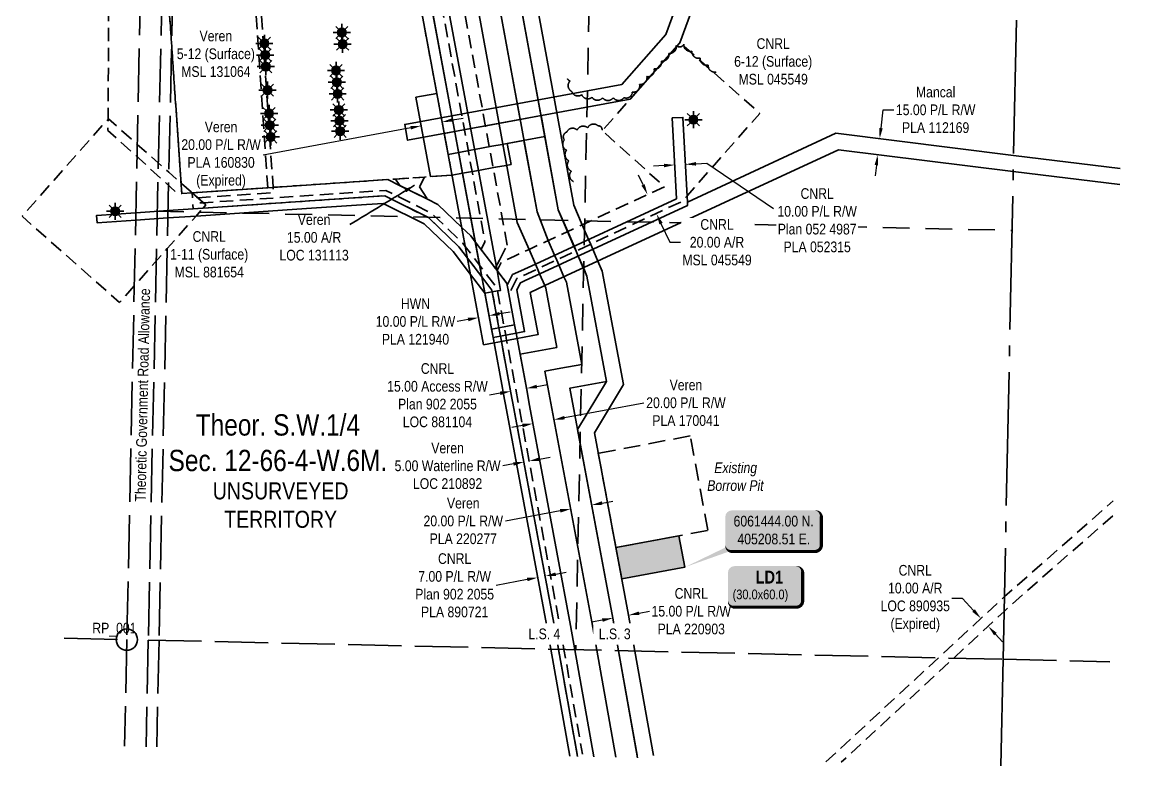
# Model space of a CAD drawing. Extents: x 403584 to 407532, y 6061258 to 6064935.
# Drawn here: x 404588 to 405623, y 6061258 to 6061955 of the extents above; entities that cross this region are included whole.
import ezdxf

# ---------------------------------------------------------------- set-up
doc = ezdxf.new("R2010")
doc.units = 0
doc.header["$LTSCALE"] = 5
doc.header["$PDSIZE"] = 0.5
for name, pattern in [('0', [1, 1, 0]), ('foc-ACCESSROAD', [3.75, 2.5, -1.25]), ('foc-LSD', [8, 5, -3]), ('foc-QUARTERLINE', [33, 25, -3, 2, -3]), ('foc-UNSURVEYED', [12.5, 10, -2.5]), ('HIDDEN2', [4.7625, 3.175, -1.5875])]:
    doc.linetypes.add(name, pattern=pattern)
doc.layers.get('Defpoints').update_dxf_attribs({"color": 9})
for name, color, linetype in [('35', 37, 'Continuous'), ('C-AR', 13, 'foc-ACCESSROAD'), ('C-RW', 13, 'Continuous'), ('C-SYMBOL', 7, 'Continuous'), ('C-WS', 13, 'foc-ACCESSROAD'), ('DETAIL-T', 7, 'Continuous'), ('F-AR', 190, 'foc-ACCESSROAD'), ('F-RW', 190, 'Continuous'), ('F-WS', 190, 'foc-ACCESSROAD'), ('F-WS-S', 8, 'Continuous'), ('L-QSEC', 8, 'foc-QUARTERLINE'), ('L-ROAD-T', 7, 'Continuous'), ('L-SECTION-LSD', 7, 'foc-LSD'), ('L-UNS-T', 3, 'Continuous'), ('L-USEC', 7, 'foc-UNSURVEYED'), ('P-TEMP-BLOCKS', 250, 'Continuous'), ('P-TEMP-H', 41, 'Continuous'), ('P-TEMP_LOG DECK', 46, 'Continuous'), ('T-BUSH', 110, '0'), ('T-EXISTING RTF', 220, 'HIDDEN2'), ('T-EXISTING RTF-T', 220, 'Continuous')]:
    doc.layers.add(name, color=color, linetype=linetype)
for name, color, linetype, lineweight in [('C-AR-T', 13, 'Continuous', 9), ('C-RW-T', 13, 'Continuous', 9), ('F-AR-T', 190, 'Continuous', 9), ('F-RW-T', 190, 'Continuous', 9), ('F-WS-T', 190, 'Continuous', 9)]:
    doc.layers.add(name, color=color, linetype=linetype, lineweight=lineweight)
doc.styles.add('100L', font='ARIALN.TTF', dxfattribs={"height": 11})
doc.styles.add('175L', font='ARIALN.TTF', dxfattribs={"height": 20})
doc.styles.add('80', font='ARIALN.TTF', dxfattribs={"height": 10})
doc.styles.add('80CG', font='ARIALN.TTF', dxfattribs={"height": 10})
doc.styles.add('80L', font='ARIALN.TTF', dxfattribs={"height": 10})
doc.styles.add('BOLD', font='ARIALNB.TTF')
doc.dimstyles.new('Compass 5 000', dxfattribs={"dimscale": 5, "dimtxt": 9, "dimasz": 2, "dimexe": 0.2, "dimexo": 0.0625, "dimgap": 0.5, "dimtad": 0, "dimtih": 1, "dimtoh": 1, "dimzin": 0, "dimdsep": 46, "dimtxsty": '80CG', "dimcen": 0.1, "dimse1": 1, "dimse2": 1, "dimclrd": 256, "dimclrt": 256, "dimaunit": 1, "dimadec": 4, "dimazin": 0, "dimtfac": 0.06, "dimtofl": 0, "dimtmove": 0, "dimatfit": 1, "dimfxl": 0.2, "dimtolj": 1, "dimtzin": 0, "dimlwd": -1, "dimarcsym": 0})

# ---------------------------------------------------------------- blocks, each defined once
blk = doc.blocks.new('*D362')
at = {"layer": 'C-RW-T', "transparency": 16777216}
for p, q in [((405072.5, 6061545.4), (405082.4, 6061547.2)), ((405048, 6061540.8), (405038.1, 6061539))]:
    blk.add_line(p, q, dxfattribs=at)
for points in [[(405072.2, 6061547), (405072.9, 6061543.7), (405062.7, 6061543.5)], [(405047.7, 6061542.4), (405048.3, 6061539.1), (405057.8, 6061542.6)]]:
    blk.add_solid(points, dxfattribs=at)
at = {"layer": 'Defpoints', "color": 0, "transparency": 16777216}
for p in [(405057.8, 6061542.6), (405062.8, 6061515.6), (405067.7, 6061516.5)]:
    blk.add_point(p, dxfattribs=at)
at = {"layer": 'C-RW-T', "transparency": 16777216, "insert": (404986.3, 6061539), "char_height": 10, "attachment_point": 5, "style": '80CG'}
blk.add_mtext('\\A1;Veren\\P5.00 Waterline R/W\\PLOC 210892', dxfattribs=at)
blk = doc.blocks.new('*D363')
at = {"layer": 'C-RW-T', "transparency": 16777216}
for p, q in [((404951.7, 6061856), (404813.6, 6061830.3)), ((404991, 6061863.3), (405000.8, 6061865.1))]:
    blk.add_line(p, q, dxfattribs=at)
for points in [[(404951.4, 6061857.6), (404952, 6061854.3), (404961.6, 6061857.8)], [(404990.7, 6061864.9), (404991.3, 6061861.6), (404981.2, 6061861.4)]]:
    blk.add_solid(points, dxfattribs=at)
at = {"layer": 'Defpoints', "color": 0, "transparency": 16777216}
for p in [(404960.9, 6061861.2), (404961.6, 6061857.8), (404980.6, 6061864.8)]:
    blk.add_point(p, dxfattribs=at)
at = {"layer": 'C-RW-T', "transparency": 16777216, "insert": (404774, 6061830.3), "char_height": 10, "attachment_point": 5, "style": '80CG'}
blk.add_mtext('\\A1;Veren\\P20.00 P/L R/W\\PPLA 160830\\P(Expired)', dxfattribs=at)
blk = doc.blocks.new('*D364')
at = {"layer": 'C-RW-T', "transparency": 16777216}
for p, q in [((405131.2, 6061504.1), (405141.1, 6061506)), ((405091.9, 6061496.8), (405040.6, 6061487.3))]:
    blk.add_line(p, q, dxfattribs=at)
for points in [[(405130.9, 6061505.8), (405131.5, 6061502.5), (405121.4, 6061502.3)], [(405091.6, 6061498.5), (405092.2, 6061495.2), (405101.8, 6061498.6)]]:
    blk.add_solid(points, dxfattribs=at)
at = {"layer": 'Defpoints', "color": 0, "transparency": 16777216}
for p in [(405121.4, 6061502.3), (405138, 6061413.3), (405118.3, 6061409.6)]:
    blk.add_point(p, dxfattribs=at)
at = {"layer": 'C-RW-T', "transparency": 16777216, "insert": (405001, 6061487.3), "char_height": 10, "attachment_point": 5, "style": '80CG'}
blk.add_mtext('\\A1;Veren\\P20.00 P/L R/W\\PPLA 220277', dxfattribs=at)
blk = doc.blocks.new('*D365')
at = {"layer": 'C-RW-T', "transparency": 16777216}
for p, q in [((405095.9, 6061584.2), (405170.2, 6061598.1)), ((405056.4, 6061576.8), (405046.6, 6061574.9))]:
    blk.add_line(p, q, dxfattribs=at)
for points in [[(405056.1, 6061578.4), (405056.7, 6061575.1), (405066.2, 6061578.6)], [(405095.6, 6061585.8), (405096.2, 6061582.5), (405086, 6061582.3)]]:
    blk.add_solid(points, dxfattribs=at)
at = {"layer": 'Defpoints', "color": 0, "transparency": 16777216}
for p in [(405086, 6061582.3), (405110.1, 6061453.7), (405090.3, 6061450)]:
    blk.add_point(p, dxfattribs=at)
at = {"layer": 'C-RW-T', "transparency": 16777216, "insert": (405209.7, 6061598.1), "char_height": 10, "attachment_point": 5, "style": '80CG'}
blk.add_mtext('\\A1;Veren\\P20.00 P/L R/W\\PPLA 170041', dxfattribs=at)
blk = doc.blocks.new('*D369')
at = {"layer": 'Defpoints', "color": 0, "transparency": 16777216}
for p in [(405195, 6061803.2), (405203.4, 6061785.1), (405182.1, 6061775.2)]:
    blk.add_point(p, dxfattribs=at)
at = {"layer": 'F-AR-T', "transparency": 16777216}
for p, q in [((405169.5, 6061802.4), (405165.3, 6061811.5)), ((405186.3, 6061766.1), (405194.5, 6061748.6)), ((405194.5, 6061748.6), (405204.5, 6061748.6))]:
    blk.add_line(p, q, dxfattribs=at)
for points in [[(405171, 6061803.1), (405168, 6061801.7), (405173.7, 6061793.3)], [(405187.9, 6061766.8), (405184.8, 6061765.4), (405182.1, 6061775.2)]]:
    blk.add_solid(points, dxfattribs=at)
at = {"layer": 'F-AR-T', "transparency": 16777216, "insert": (405238.8, 6061748.6), "char_height": 10, "attachment_point": 5, "style": '80CG', "bg_fill": 3, "box_fill_scale": 1.1, "bg_fill_color": 256, "bg_fill_true_color": 13158600, "bg_fill_transparency": 0}
blk.add_mtext('\\A1;CNRL\\P20.00 A/R\\PMSL 045549', dxfattribs=at)
blk = doc.blocks.new('*D370')
at = {"layer": 'Defpoints', "color": 0, "transparency": 16777216}
for p in [(405060.2, 6061611.6), (405049, 6061589.6), (405063.8, 6061592.3)]:
    blk.add_point(p, dxfattribs=at)
at = {"layer": 'F-AR-T', "transparency": 16777216}
for p, q in [((405070, 6061613.5), (405079.8, 6061615.3)), ((405035.6, 6061607), (405025.7, 6061605.2))]:
    blk.add_line(p, q, dxfattribs=at)
for points in [[(405035.3, 6061608.7), (405035.9, 6061605.4), (405045.4, 6061608.9)], [(405069.7, 6061615.1), (405070.3, 6061611.8), (405060.2, 6061611.6)]]:
    blk.add_solid(points, dxfattribs=at)
at = {"layer": 'F-AR-T', "transparency": 16777216, "insert": (404976.8, 6061605.2), "char_height": 10, "attachment_point": 5, "style": '80CG'}
blk.add_mtext('\\A1;CNRL\\P15.00 Access R/W\\PPlan 902 2055\\PLOC 881104', dxfattribs=at)
blk = doc.blocks.new('*D371')
at = {"layer": 'Defpoints', "color": 0, "transparency": 16777216}
for p in [(405486.1, 6061396), (405472, 6061382.9), (405478.8, 6061375.6)]:
    blk.add_point(p, dxfattribs=at)
at = {"layer": 'F-AR-T', "transparency": 16777216}
for p, q in [((405468.9, 6061414.6), (405458.9, 6061414.6)), ((405479.3, 6061403.3), (405468.9, 6061414.6)), ((405499.7, 6061381.3), (405506.5, 6061374))]:
    blk.add_line(p, q, dxfattribs=at)
for points in [[(405480.5, 6061404.5), (405478.1, 6061402.2), (405486.1, 6061396)], [(405500.9, 6061382.5), (405498.5, 6061380.2), (405492.9, 6061388.7)]]:
    blk.add_solid(points, dxfattribs=at)
at = {"layer": 'F-AR-T', "transparency": 16777216, "insert": (405424.6, 6061414.6), "char_height": 10, "attachment_point": 5, "style": '80CG'}
blk.add_mtext('\\A1;CNRL\\P10.00 A/R\\PLOC 890935\\P(Expired)', dxfattribs=at)
blk = doc.blocks.new('*D372')
at = {"layer": 'Defpoints', "color": 0, "transparency": 16777216}
for p in [(405412.4, 6061843.1), (405389.4, 6061830.8), (405410.6, 6061828.2)]:
    blk.add_point(p, dxfattribs=at)
at = {"layer": 'F-RW-T', "transparency": 16777216}
for p, q in [((405392.5, 6061855.6), (405394.6, 6061872.7)), ((405394.6, 6061872.7), (405404.6, 6061872.7)), ((405388.2, 6061820.9), (405386.9, 6061811))]:
    blk.add_line(p, q, dxfattribs=at)
for points in [[(405390.8, 6061855.8), (405394.1, 6061855.4), (405391.2, 6061845.7)], [(405386.5, 6061821.1), (405389.8, 6061820.7), (405389.4, 6061830.8)]]:
    blk.add_solid(points, dxfattribs=at)
at = {"layer": 'F-RW-T', "transparency": 16777216, "insert": (405443.7, 6061872.7), "char_height": 10, "attachment_point": 5, "style": '80CG'}
blk.add_mtext('\\A1;Mancal\\P15.00 P/L R/W\\PPLA 112169', dxfattribs=at)
blk = doc.blocks.new('*D373')
at = {"layer": 'Defpoints', "color": 0, "transparency": 16777216}
for p in [(405060.7, 6061488.8), (405067.6, 6061490.1), (405070.8, 6061434.3)]:
    blk.add_point(p, dxfattribs=at)
at = {"layer": 'F-RW-T', "transparency": 16777216}
for p, q in [((405061, 6061432.5), (405031.7, 6061427)), ((405087.6, 6061437.5), (405097.4, 6061439.3))]:
    blk.add_line(p, q, dxfattribs=at)
for points in [[(405060.7, 6061434.1), (405061.3, 6061430.9), (405070.8, 6061434.3)], [(405087.3, 6061439.1), (405087.9, 6061435.8), (405077.7, 6061435.6)]]:
    blk.add_solid(points, dxfattribs=at)
at = {"layer": 'F-RW-T', "transparency": 16777216, "insert": (404992.9, 6061427), "char_height": 10, "attachment_point": 5, "style": '80CG'}
blk.add_mtext('\\A1;CNRL\\P7.00 P/L R/W\\PPlan 902 2055\\PPLA 890721', dxfattribs=at)
blk = doc.blocks.new('*D375')
at = {"layer": 'Defpoints', "color": 0, "transparency": 16777216}
for p in [(405139.6, 6061404.5), (405154.4, 6061407.2), (405155.9, 6061399)]:
    blk.add_point(p, dxfattribs=at)
at = {"layer": 'F-RW-T', "transparency": 16777216}
for p, q in [((405165.7, 6061400.9), (405175.6, 6061402.7)), ((405131.3, 6061394.4), (405121.5, 6061392.6))]:
    blk.add_line(p, q, dxfattribs=at)
for points in [[(405165.4, 6061402.5), (405166.1, 6061399.2), (405155.9, 6061399)], [(405131, 6061396.1), (405131.7, 6061392.8), (405141.2, 6061396.3)]]:
    blk.add_solid(points, dxfattribs=at)
at = {"layer": 'F-RW-T', "transparency": 16777216, "insert": (405214.7, 6061402.7), "char_height": 10, "attachment_point": 5, "style": '80CG'}
blk.add_mtext('\\A1;CNRL\\P15.00 P/L R/W\\PPLA 220903', dxfattribs=at)
blk = doc.blocks.new('*D376')
at = {"layer": 'Defpoints', "color": 0, "transparency": 16777216}
for p in [(405013.6, 6061687), (405023.5, 6061688.8), (405015.3, 6061678)]:
    blk.add_point(p, dxfattribs=at)
at = {"layer": 'F-RW-T', "transparency": 16777216}
for p, q in [((405035, 6061681.7), (405044.8, 6061683.5)), ((405005.5, 6061676.2), (404995.3, 6061674.3))]:
    blk.add_line(p, q, dxfattribs=at)
for points in [[(405034.7, 6061683.3), (405035.3, 6061680), (405025.1, 6061679.8)], [(405005.2, 6061677.8), (405005.8, 6061674.5), (405015.3, 6061678)]]:
    blk.add_solid(points, dxfattribs=at)
at = {"layer": 'F-RW-T', "transparency": 16777216, "insert": (404956.2, 6061674.3), "char_height": 10, "attachment_point": 5, "style": '80CG'}
blk.add_mtext('\\A1;HWN\\P10.00 P/L R/W\\PPLA 121940', dxfattribs=at)
blk = doc.blocks.new('GAS')
h = blk.add_hatch(color=255)
h.dxf.hatch_style = 1
edge = h.paths.add_edge_path()
edge.add_arc((0, 0), 0.9, 0, 360)
for p, q in [((-0.81, 0), (-1.62, 0)), ((-0.57, 0.57), (-1.14, 1.14)), ((0, 0.81), (0, 1.62)), ((0.57, 0.57), (1.14, 1.14)), ((1.62, 0), (0.81, 0)), ((-0.57, -0.57), (-1.14, -1.14)), ((0, -0.81), (0, -1.62)), ((1.14, -1.14), (0.57, -0.57))]:
    blk.add_line(p, q)
blk.add_circle((0, 0), 0.8)
blk = doc.blocks.new('*U503')
at = {"true_color": 0xff8aff}
h = blk.add_hatch(color=211, dxfattribs=at)
edge = h.paths.add_edge_path()
edge.add_line((-29, -20), (29, -20))
edge.add_arc((29, -14), 6, 270, 360)
edge.add_line((35, -14), (35, 12.5))
edge.add_arc((29, 12.5), 6, 0, 90)
edge.add_line((29, 18.5), (-29, 18.5))
edge.add_arc((-29, 12.5), 6, 90, 180)
edge.add_line((-35, 12.5), (-35, -14))
edge.add_arc((-29, -14), 6, 180, 270)
at = {"color": 250, "flags": 128}
blk.add_lwpolyline([(-29, -20, 3, 3, 0), (29, -20, 3, 3, 0.414214), (35, -14, 3, 3, 0), (35, 12.5, 3, 0, 0.414214), (29, 18.5, 0, 0, 0), (-29, 18.5, 0, 0, 0.414214), (-35, 12.5, 0, 0, 0), (-35, -14, 0, 3, 0.414214)], format="xyseb", close=True, dxfattribs=at)
at = {"flags": 128}
blk.add_lwpolyline([(-25.2, -7, 0, 7.5, 0), (0, 0, 0, 0, 0)], format="xyseb", dxfattribs=at)
at = {"color": 250}
for tag, p, height, style in [('TEMP_AREA_W1_001', (-9.2, 2.2), 12, 'BOLD'), ('ENTER_TEXT_001', (-30.7, -12.5), 9, '80')]:
    blk.add_attdef(tag, p, '', height=height, dxfattribs=dict(at, style=style))
blk = doc.blocks.new('*U505')
h = blk.add_hatch(color=254)
edge = h.paths.add_edge_path()
edge.add_line((-39, -20), (39, -20))
edge.add_arc((39, -14), 6, 270, 360)
edge.add_line((45, -14), (45, 12.5))
edge.add_arc((39, 12.5), 6, 0, 90)
edge.add_line((39, 18.5), (-39, 18.5))
edge.add_arc((-39, 12.5), 6, 90, 180)
edge.add_line((-45, 12.5), (-45, -14))
edge.add_arc((-39, -14), 6, 180, 270)
at = {"color": 1, "flags": 128}
blk.add_lwpolyline([(-39, -20, 3, 3, 0), (39, -20, 3, 3, 0.414214), (45, -14, 3, 3, 0), (45, 12.5, 3, 0, 0.414214), (39, 18.5, 0, 0, 0), (-39, 18.5, 0, 0, 0.414214), (-45, 12.5, 0, 0, 0), (-45, -14, 0, 3, 0.414214)], format="xyseb", close=True, dxfattribs=at)
blk.add_lwpolyline([(-83.1, -34.8, 0, 10, 0), (0, 0, 5, 5, 0)], format="xyseb", dxfattribs=at)
at = {"color": 1, "style": '80'}
blk.add_attdef('ENTER_TEXT_001', (-36, -5), '', height=10, dxfattribs=at)

msp = doc.modelspace()

# ---------------------------------------------------------------- hatches: boundary and pattern name
at = {"layer": 'P-TEMP-H', "linetype": 'ByBlock'}
h = msp.add_hatch(color=256, dxfattribs=at)
h.dxf.hatch_style = 1
h.paths.add_polyline_path([(405202.997, 6061473.476), (405208.513, 6061444), (405149.561, 6061432.969), (405144.045, 6061462.445)])

# ---------------------------------------------------------------- linework, layer by layer
at = {"layer": '35', "color": 3}
msp.add_circle((404685.685, 6061376.144), 9.996, dxfattribs=at)
at = {"layer": 'C-AR', "flags": 128}
for points in [[(404618.216, 6062439.301), (404650.824, 6062391.109), (404828.303, 6062183.803), (404886.464, 6062115.866), (404939.234, 6062054.227), (404937.74, 6062040.599), (404965.988, 6062007.603), (404961.918, 6062003.057), (404960.3, 6062001.249), (404962.401, 6061989.948), (404957.373, 6061989.605), (404810.596, 6061979.631), (404822.8, 6061800.11), (404823.139, 6061795.127), (404752.135, 6061790.273), (404752.487, 6061785.328), (404757.333, 6061785.657), (404928.373, 6061797.256), (404971.235, 6061775.885), (405000.56, 6061747.825), (405002.896, 6061744.75), (405016.357, 6061727.032), (405032.512, 6061705.768), (405033.034, 6061702.964), (405039.284, 6061669.388), (405040.747, 6061661.528), (405041.664, 6061656.603), (405091.747, 6061387.589), (405095.387, 6061366.913), (405112.677, 6061268.726)], [(405107.586, 6061268.822), (405090.291, 6061367.028), (405086.83, 6061386.696), (405048.447, 6061592.863), (405045.702, 6061607.608), (405036.752, 6061655.687), (405035.835, 6061660.613), (405034.372, 6061668.473), (405028.121, 6061702.051), (405027.817, 6061703.686), (405018.391, 6061716.092), (405004.923, 6061733.82), (404996.821, 6061744.485), (404968.329, 6061771.748), (404927.36, 6061792.177), (404911.853, 6061791.125), (404757.135, 6061780.632), (404747.84, 6061780.002), (404746.82, 6061794.959), (404817.813, 6061799.773), (404805.27, 6061984.276), (404940.853, 6061993.489), (404951.442, 6061994.209), (404956.458, 6061994.549), (404954.923, 6062002.824), (404959.336, 6062007.688), (404932.742, 6062038.751), (404932.786, 6062054.071), (404824.488, 6062180.574)]]:
    msp.add_lwpolyline(points, dxfattribs=at)
at = {"layer": 'C-AR'}
msp.add_lwpolyline([(404967.406, 6061788.96), (404941.384, 6061801.937), (404937.594, 6061807.899), (404964.587, 6061809.729), (404959.985, 6061800.633), (404967.406, 6061788.96)], close=True, dxfattribs=at)
at = {"layer": 'C-RW'}
for points in [[(405622.576, 6062737.082), (405478.788, 6062684.367), (405204.08, 6061935.631), (405157.473, 6061882.84), (404948.813, 6061844.283), (404946.089, 6061859.027), (405149.658, 6061896.643), (405190.974, 6061943.442), (405467.104, 6062696.053), (405622.955, 6062753.191)], [(405047.74, 6062009.964), (405077.469, 6061847.757), (405057.122, 6061843.993), (405042.15, 6061841.221), (405037.499, 6061840.358), (405027.683, 6061838.542), (405011.495, 6061835.544), (405008.019, 6061834.9), (404996.684, 6061832.8), (404986.849, 6061830.979), (404983.19, 6061850.635), (404993.03, 6061852.45), (405004.42, 6061854.555), (405007.835, 6061855.186), (405024.085, 6061858.19), (405033.886, 6061860.002), (405054.211, 6061863.758), (405028.589, 6062003.664)], [(405028.589, 6062003.664), (405070.145, 6061777.075), (405080.692, 6061750.293), (405086.649, 6061736.501), (405088.624, 6061731.929), (405090.614, 6061727.323), (405095.373, 6061716.305), (405097.638, 6061711.062), (405111.957, 6061634.097), (405092.281, 6061630.44), (405077.549, 6061627.698), (405121.492, 6061392.767), (405126.176, 6061366.22), (405143.893, 6061265.857)], [(405123.251, 6061266.321), (405105.576, 6061366.683), (405101.565, 6061389.47), (405063.191, 6061595.598), (405060.446, 6061610.343), (405054.236, 6061643.705), (405088.634, 6061650.098), (405078.312, 6061705.643), (405077.336, 6061707.944), (405072.583, 6061718.952), (405070.557, 6061723.556), (405068.574, 6061728.117), (405062.605, 6061741.897), (405051.644, 6061767.126), (405009.897, 6061994.759)], [(405143.894, 6061265.857), (405126.177, 6061366.22), (405121.492, 6061392.767), (405077.549, 6061627.698), (405092.281, 6061630.439), (405111.957, 6061634.097), (405097.638, 6061711.062), (405095.372, 6061716.306), (405090.614, 6061727.323), (405088.624, 6061731.929), (405086.649, 6061736.501), (405080.692, 6061750.293), (405070.099, 6061777.068), (405057.81, 6061844.12), (405042.149, 6061841.223), (405037.497, 6061840.359), (405027.683, 6061838.543), (405011.494, 6061835.545), (405008.019, 6061834.901), (404996.685, 6061832.801), (404986.849, 6061830.979), (404983.191, 6061850.635), (404993.03, 6061852.452), (405004.42, 6061854.557), (405007.834, 6061855.188), (405024.085, 6061858.19), (405033.886, 6061860.002), (405054.211, 6061863.758), (405073.87, 6061867.391), (405090.068, 6061779.007), (405098.823, 6061758.681), (405104.764, 6061744.889), (405106.737, 6061740.308), (405108.719, 6061735.706), (405109.065, 6061734.904), (405113.505, 6061724.7), (405113.852, 6061723.903), (405116.875, 6061716.956), (405135.298, 6061618.119), (405100.863, 6061611.705), (405141.164, 6061396.329), (405146.559, 6061365.762), (405164.275, 6061265.398)]]:
    msp.add_lwpolyline(points, dxfattribs=at)
msp.add_lwpolyline([(404976.195, 6061888.19), (404986.851, 6061830.981), (404996.685, 6061832.8), (405008.019, 6061834.901), (405011.494, 6061835.545), (405027.683, 6061838.543), (405037.515, 6061840.364), (405042.149, 6061841.223), (405045.832, 6061821.575), (405041.113, 6061820.714), (405031.276, 6061818.921), (405015.14, 6061815.98), (405011.602, 6061815.336), (405000.316, 6061813.278), (404990.477, 6061811.486), (404970.389, 6061810.123), (404956.602, 6061884.561), (404976.195, 6061888.19)], close=True, dxfattribs=at)
at = {"layer": 'C-WS', "flags": 128}
for points in [[(404813.708, 6062177.792), (404932.358, 6062039.201), (404940.853, 6061993.489), (404724.585, 6061978.856), (404737.13, 6061794.318), (404733.487, 6061794.071), (404667.993, 6061853.473), (404670.006, 6062181.003)], [(404746.82, 6061794.962), (404737.13, 6061794.318), (404736.463, 6061804.119), (404727.611, 6061934.332), (404724.585, 6061978.856), (404728.555, 6061979.122), (404805.27, 6061984.276), (404940.853, 6061993.49), (404951.442, 6061994.21), (404956.458, 6061994.549), (404957.374, 6061989.605), (404961.953, 6061964.914), (404976.199, 6061888.192), (404986.849, 6061830.977), (404990.475, 6061811.486), (404970.389, 6061810.123), (404964.587, 6061809.729), (404937.594, 6061807.899), (404930.405, 6061807.411), (404822.8, 6061800.11), (404817.813, 6061799.773), (404746.82, 6061794.962)]]:
    msp.add_lwpolyline(points, close=True, dxfattribs=at)
at = {"layer": 'F-AR'}
msp.add_lwpolyline([(404769.851, 6063083.383), (404960.657, 6062029.224), (404973.808, 6062008.558), (405021.342, 6061749.114), (405017.643, 6061741.862), (405031.025, 6061724.206), (405034.999, 6061731.877), (405042.229, 6061746.048), (404992.77, 6062015.999), (404979.63, 6062036.646), (404790.143, 6063083.519)], dxfattribs=at)
at = {"layer": 'F-AR', "linetype": 'Continuous', "flags": 128}
msp.add_lwpolyline([(405107.966, 6061266.665), (405090.292, 6061367.027), (405086.83, 6061386.696), (405048.447, 6061592.863), (405045.702, 6061607.608), (405036.752, 6061655.687), (405035.835, 6061660.613), (405034.371, 6061668.473), (405028.121, 6061702.051), (405027.817, 6061703.686), (405018.391, 6061716.093), (405004.92, 6061733.823), (404996.821, 6061744.485), (404968.329, 6061771.748), (404927.36, 6061792.177), (404911.853, 6061791.125), (404757.135, 6061780.632), (404759.716, 6061783.549), (404746.82, 6061794.958), (404817.813, 6061799.772), (404930.405, 6061807.411), (404941.383, 6061801.937), (404967.406, 6061788.96), (404977.054, 6061784.149), (404999.566, 6061762.605), (405008.045, 6061754.497), (405012.287, 6061748.911), (405019.269, 6061739.723), (405032.636, 6061722.08), (405041.908, 6061709.921), (405042.18, 6061708.421), (405043.722, 6061700.138), (405049.109, 6061671.216), (405050.577, 6061663.358), (405051.494, 6061658.434), (405060.446, 6061610.343), (405063.191, 6061595.597), (405101.565, 6061389.47), (405105.576, 6061366.683), (405123.25, 6061266.321)], dxfattribs=at)
at = {"layer": 'F-AR', "flags": 128}
for points in [[(405340.923, 6061261.426), (405446.226, 6061359.035), (405507.83, 6061416.141), (405508.13, 6061416.405), (405609.987, 6061506.22)], [(405609.696, 6061492.312), (405514.523, 6061408.71), (405507.84, 6061402.516), (405460.587, 6061358.713), (405355.283, 6061261.103)]]:
    msp.add_lwpolyline(points, dxfattribs=at)
at = {"layer": 'F-RW'}
for points in [[(404800.289, 6063083.587), (404991.35, 6062028.022), (404965.663, 6061999.767), (405029.872, 6061654.401), (405020.041, 6061652.561), (404954.923, 6062002.824), (404980.635, 6062031.095), (404790.143, 6063083.519)], [(405163.857, 6061267.768), (405146.559, 6061365.762), (405141.164, 6061396.329), (405108.112, 6061572.965), (405135.298, 6061618.119), (405116.875, 6061716.956), (405113.863, 6061723.916), (405113.521, 6061724.707), (405109.094, 6061734.943), (405108.734, 6061735.726), (405106.771, 6061740.324), (405104.779, 6061744.909), (405098.843, 6061758.694), (405090.066, 6061779.02), (405047.74, 6062009.964), (405031.724, 6062029.455), (404956.115, 6062447.175), (405063.463, 6062837.486), (405079.078, 6062941.268), (404933.483, 6062963.175), (404845.425, 6062946.467), (404820.581, 6063083.723)], [(404835.8, 6063083.825), (404857.486, 6062964.017), (404933.193, 6062978.381), (405096.136, 6062953.864), (405078.157, 6062834.372), (404971.477, 6062446.488), (405045.783, 6062035.962), (405061.789, 6062016.484), (405104.503, 6061783.421), (405112.463, 6061764.992), (405118.416, 6061751.21), (405120.396, 6061746.627), (405122.381, 6061742.031), (405127.141, 6061731.012), (405131.304, 6061721.374), (405151.08, 6061615.263), (405123.896, 6061570.111), (405155.918, 6061399.002), (405161.844, 6061365.419), (405179.133, 6061267.482)], [(404618.216, 6062439.301), (404650.824, 6062391.109), (404960.928, 6062028.887), (404979.519, 6062007.168), (405032.636, 6061722.08), (405035.982, 6061703.512), (405033.034, 6061702.964), (405028.121, 6061702.051), (405021.241, 6061700.774), (405018.391, 6061716.093), (405016.357, 6061727.033), (405012.287, 6061748.911), (404965.488, 6062000.502), (404638.881, 6062382.003), (404618.126, 6062412.677)], [(405616.179, 6061802.621), (405516.456, 6061815.023), (405352.613, 6061835.398), (405077.389, 6061707.981), (405063.773, 6061701.678), (405071.148, 6061662.095), (405051.494, 6061658.434), (405036.752, 6061655.687), (405029.872, 6061654.401), (405028.957, 6061659.319), (405035.835, 6061660.613), (405050.577, 6061663.358), (405058.435, 6061664.821), (405051.14, 6061703.99), (405054.572, 6061710.635), (405058.994, 6061712.682), (405072.608, 6061718.986), (405211.158, 6061783.137), (405210.987, 6061786.353), (405350.206, 6061850.807), (405516.771, 6061830.093), (405616.493, 6061817.692)], [(405100.831, 6061266.825), (405083.157, 6061367.187), (405079.942, 6061385.448), (405041.565, 6061591.587), (405038.82, 6061606.332), (405037.769, 6061611.98), (405029.872, 6061654.4), (405028.957, 6061659.315), (405027.491, 6061667.192), (405025.291, 6061679.012), (405021.241, 6061700.774), (405007.769, 6061718.505), (404991.583, 6061739.811), (404964.257, 6061765.958), (404925.937, 6061785.065), (404910.432, 6061784.013), (404853.972, 6061780.184), (404750.533, 6061773.169), (404724.179, 6061771.381), (404693.966, 6061769.332), (404657.736, 6061766.874), (404657.261, 6061773.858), (404694.114, 6061776.358), (404724.327, 6061778.407), (404757.135, 6061780.632), (404911.853, 6061791.125), (404927.36, 6061792.177), (404968.329, 6061771.748), (404996.821, 6061744.485), (405004.92, 6061733.823), (405018.391, 6061716.093), (405027.817, 6061703.686), (405028.121, 6061702.051), (405034.371, 6061668.473), (405035.835, 6061660.613), (405036.752, 6061655.687), (405045.702, 6061607.608), (405048.447, 6061592.863), (405086.83, 6061386.696), (405090.292, 6061367.027), (405107.966, 6061266.665)]]:
    msp.add_lwpolyline(points, dxfattribs=at)
msp.add_lwpolyline([(405035.835, 6061660.613), (405028.957, 6061659.315), (405027.491, 6061667.192), (405034.371, 6061668.473), (405049.109, 6061671.216), (405043.722, 6061700.138), (405042.18, 6061708.421), (405047.263, 6061718.265), (405055.011, 6061721.853), (405068.626, 6061728.156), (405200.823, 6061789.368), (405196.865, 6061865.105), (405206.848, 6061865.628), (405210.716, 6061791.607), (405210.988, 6061786.353), (405211.158, 6061783.137), (405072.608, 6061718.986), (405058.994, 6061712.682), (405054.572, 6061710.635), (405051.14, 6061703.99), (405058.435, 6061664.821), (405050.577, 6061663.358), (405035.835, 6061660.613)], close=True, dxfattribs=at)
at = {"layer": 'F-RW-T'}
for p, q in [((405189.184, 6061820.549), (405179.202, 6061820.023)), ((405219.131, 6061822.126), (405229.113, 6061822.652))]:
    msp.add_line(p, q, dxfattribs=at)
for points in [[(405189.097, 6061822.212), (405189.272, 6061818.885), (405199.166, 6061821.075)], [(405219.043, 6061823.79), (405219.219, 6061820.463), (405209.149, 6061821.6)]]:
    msp.add_solid(points, dxfattribs=at)
at = {"layer": 'F-WS', "flags": 128}
for points in [[(405051.205, 6061714.617), (405043.722, 6061700.138), (405042.18, 6061708.421), (405041.908, 6061709.921), (405032.636, 6061722.08), (405036.737, 6061729.958), (405049.022, 6061735.642), (405062.639, 6061741.941), (405189.557, 6061800.659), (405131.308, 6061853.203), (405204.08, 6061935.631), (405279.014, 6061869.475), (405210.691, 6061792.085), (405206.243, 6061787.047), (405070.608, 6061723.594), (405056.991, 6061717.294), (405051.205, 6061714.617)], [(404692.669, 6061707.764), (404678.887, 6061692.184), (404587.521, 6061773.013), (404668.35, 6061864.378), (404695.463, 6061840.391), (404725.081, 6061814.189), (404746.82, 6061794.958), (404759.716, 6061783.549), (404757.135, 6061780.632), (404750.533, 6061773.169), (404723.575, 6061742.697), (404692.669, 6061707.764)]]:
    msp.add_lwpolyline(points, close=True, dxfattribs=at)
at = {"layer": 'L-QSEC'}
for p, q in [((405522.865, 6062121.846), (405506.903, 6061357.675)), ((405506.903, 6061357.675), (405504.817, 6061257.74))]:
    msp.add_line(p, q, dxfattribs=at)
at = {"layer": 'L-SECTION-LSD'}
for p, q in [((405123.207, 6062170.833), (405106.346, 6061366.684)), ((404714.258, 6061777.793), (405515.302, 6061759.752))]:
    msp.add_line(p, q, dxfattribs=at)
at = {"layer": 'L-USEC'}
for p, q in [((404702.622, 6062180.289), (404685.685, 6061376.144)), ((404722.726, 6062179.866), (404705.789, 6061375.721)), ((404732.783, 6062179.654), (404715.846, 6061375.509)), ((404626.995, 6061377.429), (404685.685, 6061376.144)), ((404685.685, 6061376.144), (404683.581, 6061276.209)), ((404705.789, 6061375.721), (404703.684, 6061275.757)), ((404705.789, 6061375.692), (405506.903, 6061357.675)), ((404715.846, 6061375.509), (404713.741, 6061275.531)), ((405506.903, 6061357.675), (405606.837, 6061355.428))]:
    msp.add_line(p, q, dxfattribs=at)
at = {"layer": 'L-USEC', "flags": 128}
msp.add_lwpolyline([(405506.906, 6061357.666), (405606.88, 6061355.418)], dxfattribs=at)
at = {"layer": 'P-TEMP_LOG DECK', "linetype": 'ByBlock', "flags": 128}
msp.add_lwpolyline([(405202.997, 6061473.476), (405208.513, 6061444), (405149.561, 6061432.969), (405144.045, 6061462.445)], close=True, dxfattribs=at)
at = {"layer": 'T-BUSH', "flags": 128}
for points in [[(405238.108, 6061908.292, -0.52056705), (405230.501, 6061914.777, -0.52056705), (405222.894, 6061921.261, -0.52056705), (405215.287, 6061927.746, -0.52056705), (405207.679, 6061934.23, -0.52056705), (405200.496, 6061932.99, -0.52056705), (405193.643, 6061925.712, -0.52056705), (405186.791, 6061918.435, -0.52056705), (405179.938, 6061911.157, -0.52056705), (405173.085, 6061903.88, -0.52056705), (405166.233, 6061896.603, -0.52056705), (405159.38, 6061889.325, -0.52056705), (405151.607, 6061884.163, -0.52056705), (405141.611, 6061884.104, -0.52056705), (405131.615, 6061884.046, -0.52056705), (405121.684, 6061884.512, -0.52056705), (405112.005, 6061887.006, -0.52056705), (405102.751, 6061889.893, -0.52056705), (405101.048, 6061899.743, -0.12672425), (405098.703, 6061901.685, -0.12672425)], [(405104.398, 6061805.57, -0.52056705), (405102.237, 6061815.33, -0.52056705), (405100.076, 6061825.089, -0.52056705), (405097.916, 6061834.849, -0.52056705), (405095.755, 6061844.609, -0.52056705), (405097.969, 6061851.918, -0.52056705), (405107.775, 6061853.857, -0.52056705), (405117.581, 6061855.796, -0.52056705), (405127.387, 6061857.735, -0.52056705), (405130.943, 6061853.65, -0.52056705)]]:
    msp.add_lwpolyline(points, format="xyb", dxfattribs=at)
at = {"layer": 'T-EXISTING RTF'}
msp.add_lwpolyline([(405230.289, 6061478.583), (405213.742, 6061567.012), (405127.498, 6061550.874), (405144.045, 6061462.445)], close=True, dxfattribs=at)

# ---------------------------------------------------------------- block references
at = {"layer": 'DETAIL-T', "color": 6, "linetype": 'ByBlock'}
ref = msp.add_blockref('*U505', (405291.603, 6061478.756), dxfattribs=at)
ref.add_attrib('ENTER_TEXT_001', '6061444.00 N.', (405254.307, 6061482.175), dxfattribs={"layer": '0', "color": 1, "height": 10, "style": '80'})
ref.add_attrib('ENTER_TEXT_002', '405208.51 E.', (405257.946, 6061465.467), dxfattribs={"layer": '0', "color": 1, "height": 10, "style": '80'})
at = {"layer": 'F-WS-S', "xscale": 4.997961600000131, "yscale": 4.997961600000131, "zscale": 4.997961600000131}
for p in [(404887.242, 6061945.24), (404814.561, 6061935.081), (404887.915, 6061934.317), (404815.298, 6061924.157), (404815.971, 6061913.234), (404881.722, 6061909.625), (404817.507, 6061891.274), (404882.457, 6061898.59), (404883.259, 6061887.665), (404818.979, 6061869.315), (404884.297, 6061872.616), (404819.714, 6061858.28), (404884.988, 6061862.584), (405216.662, 6061863.525), (404885.682, 6061852.662), (404820.516, 6061847.354), (404674.689, 6061777.628)]:
    msp.add_blockref('GAS', p, dxfattribs=at)
at = {"layer": 'P-TEMP-BLOCKS', "xscale": 0.99959315, "yscale": 0.99959315, "zscale": 0.99959315}
msp.add_blockref('*U503', (405284.1, 6061426.504), dxfattribs=at).add_auto_attribs({'TEMP_AREA_W1_001': 'LD1', 'ENTER_TEXT_001': '(30.0x60.0)'})

# ---------------------------------------------------------------- texts
at = {"layer": '35', "color": 3, "style": '80'}
msp.add_attdef('RP_001', (404653.338, 6061381.896), 'RP', height=9.9959, dxfattribs=at)
at = {"layer": 'C-AR-T', "insert": (404861.184, 6061774.872), "char_height": 9.9959, "attachment_point": 2, "rotation": 0.024768, "style": '80L'}
msp.add_mtext_dynamic_manual_height_columns('Veren\\P15.00 A/R\\PLOC 131113', width=81.36452, gutter_width=50.02, heights=[0], dxfattribs=at)
at = {"layer": 'C-SYMBOL', "color": 3, "insert": (404827.252, 6061587.388), "char_height": 19.99185, "width": 207.26356, "attachment_point": 2, "style": '175L'}
msp.add_mtext('Theor. S.W.1/4\\PSec. 12-66-4-W.6M.', dxfattribs=at)
at = {"layer": 'C-WS', "insert": (404769.114, 6061946.957), "char_height": 9.99592, "attachment_point": 2, "rotation": 0.024768, "style": '80L'}
msp.add_mtext_dynamic_manual_height_columns('Veren\\P5-12 (Surface)\\PMSL 131064', width=81.36452, gutter_width=50.02, heights=[0], dxfattribs=at)
at = {"layer": 'F-WS-T', "char_height": 9.99592, "attachment_point": 2, "rotation": 0.024768, "style": '80L'}
for s, width, insert in [('CNRL\\P6-12 (Surface)\\PMSL 045549', 81.36452, (405291.448, 6061939.831)), ('CNRL\\P1-11 (Surface)\\PMSL 881654', 72.59427, (404762.882, 6061759.017))]:
    msp.add_mtext_dynamic_manual_height_columns(s, width=width, gutter_width=50.02, heights=[0], dxfattribs=dict(at, insert=insert))
at = {"layer": 'L-UNS-T', "color": 3, "insert": (404829.813, 6061502.135), "char_height": 15.99348, "attachment_point": 5, "style": '80L'}
msp.add_mtext_dynamic_manual_height_columns('UNSURVEYED TERRITORY', width=126.41375, gutter_width=47.5, heights=[0], dxfattribs=at)
at = {"layer": 'T-EXISTING RTF-T', "linetype": 'ByBlock', "insert": (405229.345, 6061542.253), "char_height": 10, "attachment_point": 1, "style": '80L'}
msp.add_mtext_dynamic_manual_height_columns('\\pi6.919;{\\fArial Narrow|b0|i1|c0|p34;Existing \\P\\pi0.29898;Borrow Pit}', width=53.37422, gutter_width=50, heights=[0], dxfattribs=at)

# ---------------------------------------------------------------- dimensions: what is measured, and where the dimension line sits
at = {"layer": 'C-RW-T'}
for base, p1, p2, angle, text, picture, middle in [((404961.557, 6061857.798), (404980.556, 6061864.794), (404960.934, 6061861.151), 190.518164, 'Veren\\P20.00 P/L R/W\\PPLA 160830\\P(Expired)', '*D363', (404774.018, 6061830.32)), ((405057.801, 6061542.617), (405067.739, 6061516.545), (405062.825, 6061515.63), 190.546117, 'Veren\\P5.00 Waterline R/W\\PLOC 210892', '*D362', (404986.259, 6061538.957)), ((405121.411, 6061502.307), (405118.344, 6061409.599), (405137.997, 6061413.26), 10.551209, 'Veren\\P20.00 P/L R/W\\PPLA 220277', '*D364', (405001.048, 6061487.253))]:
    dim = msp.add_linear_dim(base=base, p1=p1, p2=p2, angle=angle, text=text, dimstyle='Compass 5 000', override={"dimtxt": 10}, dxfattribs=at)
    dim.commit()
    dim.dimension.update_dxf_attribs({"geometry": picture, "text_midpoint": middle, "dimtype": 161})
at = {"layer": 'C-RW-T', "color": 2}
dim = msp.add_linear_dim(base=(405086.036, 6061582.324), p1=(405090.298, 6061449.991), p2=(405110.096, 6061453.695), angle=10.59458, text='Veren\\P20.00 P/L R/W\\PPLA 170041', dimstyle='Compass 5 000', override={"dimtxt": 10}, dxfattribs=at)
dim.commit()
dim.dimension.update_dxf_attribs({"geometry": '*D365', "text_midpoint": (405209.737, 6061598.066), "dimtype": 161})
at = {"layer": 'F-AR-T'}
for base, p1, p2, angle, text, picture, middle in [((405060.15, 6061611.621), (405049.01, 6061589.574), (405063.751, 6061592.325), 10.570652, 'CNRL\\P15.00 Access R/W\\PPlan 902 2055\\PLOC 881104', '*D370', (404976.796, 6061605.201)), ((405486.1, 6061395.998), (405478.794, 6061375.591), (405471.997, 6061382.924), 132.830284, 'CNRL\\P10.00 A/R\\PLOC 890935\\P(Expired)', '*D371', (405424.559, 6061414.559))]:
    dim = msp.add_linear_dim(base=base, p1=p1, p2=p2, angle=angle, text=text, dimstyle='Compass 5 000', dxfattribs=at)
    dim.commit()
    dim.dimension.update_dxf_attribs({"geometry": picture, "text_midpoint": middle, "dimtype": 161})
at = {"layer": 'F-RW-T'}
for base, p1, p2, angle, text, picture, middle in [((405389.386, 6061830.825), (405412.418, 6061843.08), (405410.574, 6061828.199), 262.936076, 'Mancal\\P15.00 P/L R/W\\PPLA 112169', '*D372', (405443.662, 6061872.708)), ((405015.309, 6061677.999), (405023.47, 6061688.8), (405013.64, 6061686.971), 190.538831, 'HWN\\P10.00 P/L R/W\\PPLA 121940', '*D376', (404956.186, 6061674.271))]:
    dim = msp.add_linear_dim(base=base, p1=p1, p2=p2, angle=angle, text=text, dimstyle='Compass 5 000', override={"dimtxt": 10}, dxfattribs=at)
    dim.commit()
    dim.dimension.update_dxf_attribs({"geometry": picture, "text_midpoint": middle, "dimtype": 161})

# ---------------------------------------------------------------- leaders
at = {"layer": 'C-AR-T', "path_type": 1}
msp.add_leader([(404955.317, 6061802.053), (404894.678, 6061765.17)], dimstyle='Compass 5 000', dxfattribs=at)

# ---------------------------------------------------------------- next in the draw order: texts
at = {"layer": 'F-RW-T', "insert": (405332.663, 6061769.227), "char_height": 9.99592, "attachment_point": 5, "style": '80CG', "bg_fill": 3, "box_fill_scale": 1.1, "bg_fill_color": 256, "bg_fill_true_color": 13158600, "bg_fill_transparency": 0}
msp.add_mtext('\\A1;CNRL\\P10.00 P/L R/W\\PPlan 052 4987\\PPLA 052315', dxfattribs=at)
at = {"layer": 'L-ROAD-T', "insert": (404695.396, 6061605.543), "char_height": 9.99603, "width": 201.30327, "attachment_point": 2, "rotation": 88.79283, "style": '80L', "bg_fill": 3, "box_fill_scale": 1.15, "bg_fill_color": 256, "bg_fill_true_color": 256, "bg_fill_transparency": 0}
msp.add_mtext('Theoretic Government Road Allowance', dxfattribs=at)
at = {"layer": 'L-SECTION-LSD', "attachment_point": 1, "style": '100L', "bg_fill": 3, "box_fill_scale": 1.5, "bg_fill_color": 256, "bg_fill_transparency": 0}
for s, width, insert, char_height in [('\\pi1.9976;L.S. 4', 30.53989, (405060.049, 6061386.513), 9.99593), ('L.S. 3', 30.37591, (405127.98, 6061386.513), 9.9959)]:
    msp.add_mtext_dynamic_manual_height_columns(s, width=width, gutter_width=55, heights=[0], dxfattribs=dict(at, insert=insert, char_height=char_height))

# ---------------------------------------------------------------- next in the draw order: dimensions: what is measured, and where the dimension line sits
at = {"layer": 'F-AR-T'}
dim = msp.add_linear_dim(base=(405182.141, 6061775.193), p1=(405195.041, 6061803.208), p2=(405203.446, 6061785.062), angle=294.852077, text='CNRL\\P20.00 A/R\\PMSL 045549', dimstyle='Compass 5 000', override={"dimclrd": 256, "dimclrt": 256, "dimtfill": 1}, dxfattribs=at)
dim.commit()
dim.dimension.update_dxf_attribs({"geometry": '*D369', "text_midpoint": (405238.778, 6061748.551), "dimtype": 161})

# ---------------------------------------------------------------- next in the draw order: linework, layer by layer
at = {"layer": 'F-RW-T', "flags": 128}
msp.add_lwpolyline([(405229.113, 6061822.652), (405291.7, 6061780.253)], dxfattribs=at)

# ---------------------------------------------------------------- next in the draw order: dimensions: what is measured, and where the dimension line sits
at = {"layer": 'F-RW-T'}
dim = msp.add_linear_dim(base=(405070.846, 6061434.342), p1=(405067.566, 6061490.068), p2=(405060.686, 6061488.785), angle=190.570352, text='CNRL\\P7.00 P/L R/W\\PPlan 902 2055\\PPLA 890721', dimstyle='Compass 5 000', override={"dimtxt": 10}, dxfattribs=at)
dim.commit()
dim.dimension.update_dxf_attribs({"geometry": '*D373', "text_midpoint": (404992.908, 6061427.032), "dimtype": 161})
at = {"layer": 'F-RW-T', "color": 1}
dim = msp.add_linear_dim(base=(405155.915, 6061399.015), p1=(405139.639, 6061404.479), p2=(405154.377, 6061407.237), angle=10.599784, text='CNRL\\P15.00 P/L R/W\\PPLA 220903', dimstyle='Compass 5 000', override={"dimtxt": 10}, dxfattribs=at)
dim.commit()
dim.dimension.update_dxf_attribs({"geometry": '*D375', "text_midpoint": (405214.66, 6061402.694), "dimtype": 161})

doc.saveas('drawing.dxf')
